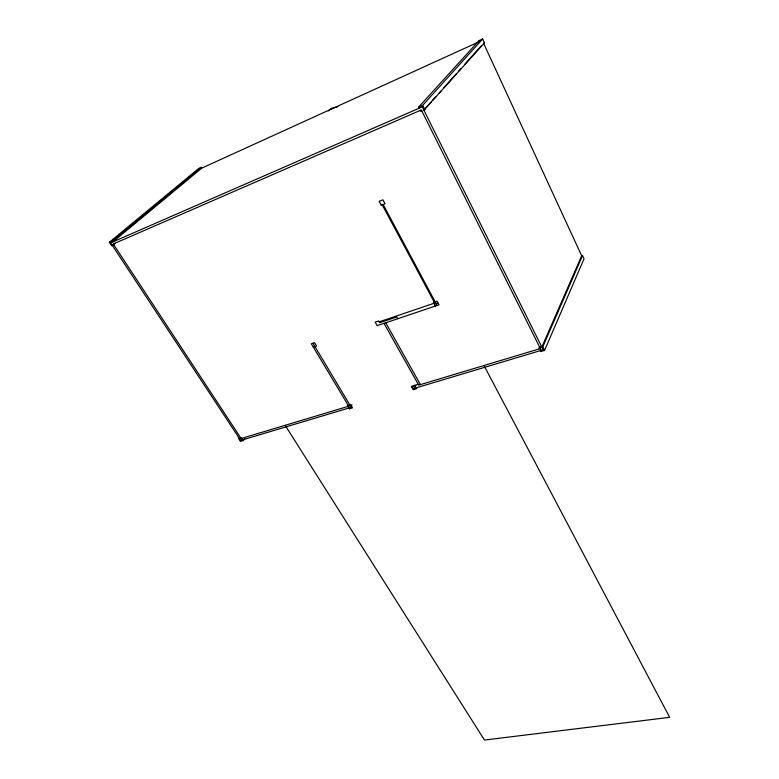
<?xml version="1.0" encoding="UTF-8"?>
<svg xmlns="http://www.w3.org/2000/svg" width="779" height="779" viewBox="0 0 779 779"><rect width="100%" height="100%" fill="white"/><g stroke="black" fill="none" stroke-linecap="round" stroke-linejoin="round"><path stroke-width="1.17" d="M540.285 350.657L540.733 351.553L544.589 350.404L584.046 258.784L582.536 255.512L581.679 255.794L541.833 347.093L542.797 346.801L582.536 255.512M540.363 346.636L539.389 348.865L538.941 347.96L539.905 347.668M418.235 384.31L411.487 386.345L413.367 389.666L415.801 385.469M349.333 408.829L352.546 407.875L350.628 404.671L347.424 405.635L349.333 408.829L351.962 404.778M239.241 438.226L238.52 438.441L240.477 441.411L243.34 440.554L244.801 438.606M431.138 102.03L423.873 110.17L484.46 42.855L482.659 38.95L479.075 40.586L418.654 107.083L419.199 108.193M432.744 100.228L435.977 96.606M439.2 92.993L440.817 91.182M444.04 87.569L456.134 74.005M458.558 71.288L460.973 68.581M465.014 64.053L481.14 45.971M418.654 107.083L422.685 105.321L482.659 38.95M328.553 110.91L331.172 108.485L337.94 106.684M115.165 243.184L111.66 245.823L109.342 242.288L198.596 168.537L201.294 167.31L201.771 168.118L112.828 241.909L112.244 241.023L109.342 242.288M112.244 241.023L201.294 167.31M128.282 228.247L147.776 212.092M149.626 210.554L152.411 208.256M154.271 206.717L156.131 205.179M158.916 202.871L160.766 201.333M163.551 199.025L165.411 197.486M168.196 195.178L170.056 193.64M201.771 168.118L478.423 42.066M484.46 42.855L483.564 43.264L581.679 255.794M113.841 244.869L114.571 244.557L113.987 243.671M421.858 111.046L420.845 111.485L420.3 110.384M381.311 205.257L385.03 203.777L382.898 199.794L379.178 201.274L381.311 205.257L383.171 204.526L437.116 305.475M379.149 321.854L434.74 303.041L382.236 204.887M437.973 303.031L434.312 304.268L435.286 306.089M313.343 347.152L316.576 346.061L314.56 342.682L311.318 343.782L348.7 406.2M240.672 437.788L241.88 438.324M241.159 438.538L350.307 405.713M411.955 387.173L415.382 386.15L414.905 385.313M540.353 348.573L418.703 385.147L383.989 323.363M412.899 388.838L543.177 349.79L422.228 106.869L110.647 242.853L240.701 440.447L351.261 407.31L312.934 343.237M413.367 389.666L416.784 388.643L416.317 387.815M242.853 439.804L243.34 440.554M242.133 440.018L113.257 243.993L421.312 109.946L541.249 350.365M285.133 425.315L484.46 740.05L669.658 717.332L483.983 365.526M385.732 322.779L420.426 384.631M397.728 318.738L396.735 316.956L379.646 322.73L378.643 320.967L375.196 322.136L377.182 325.661L438.947 304.862L436.99 301.2L433.328 302.437L433.825 303.352M331.172 108.485L331.64 109.362M422.685 105.321L424.886 109.732M542.797 346.801L544.589 350.404M479.075 40.586L479.523 41.56"/></g></svg>
